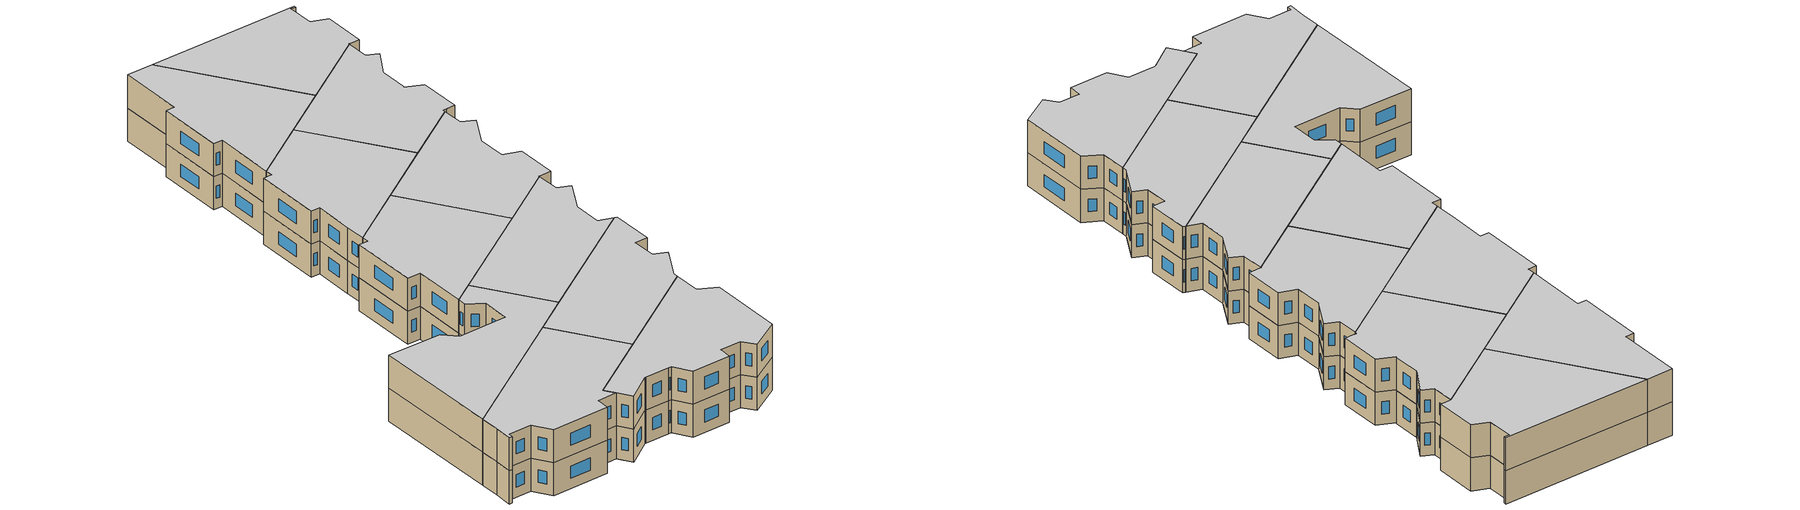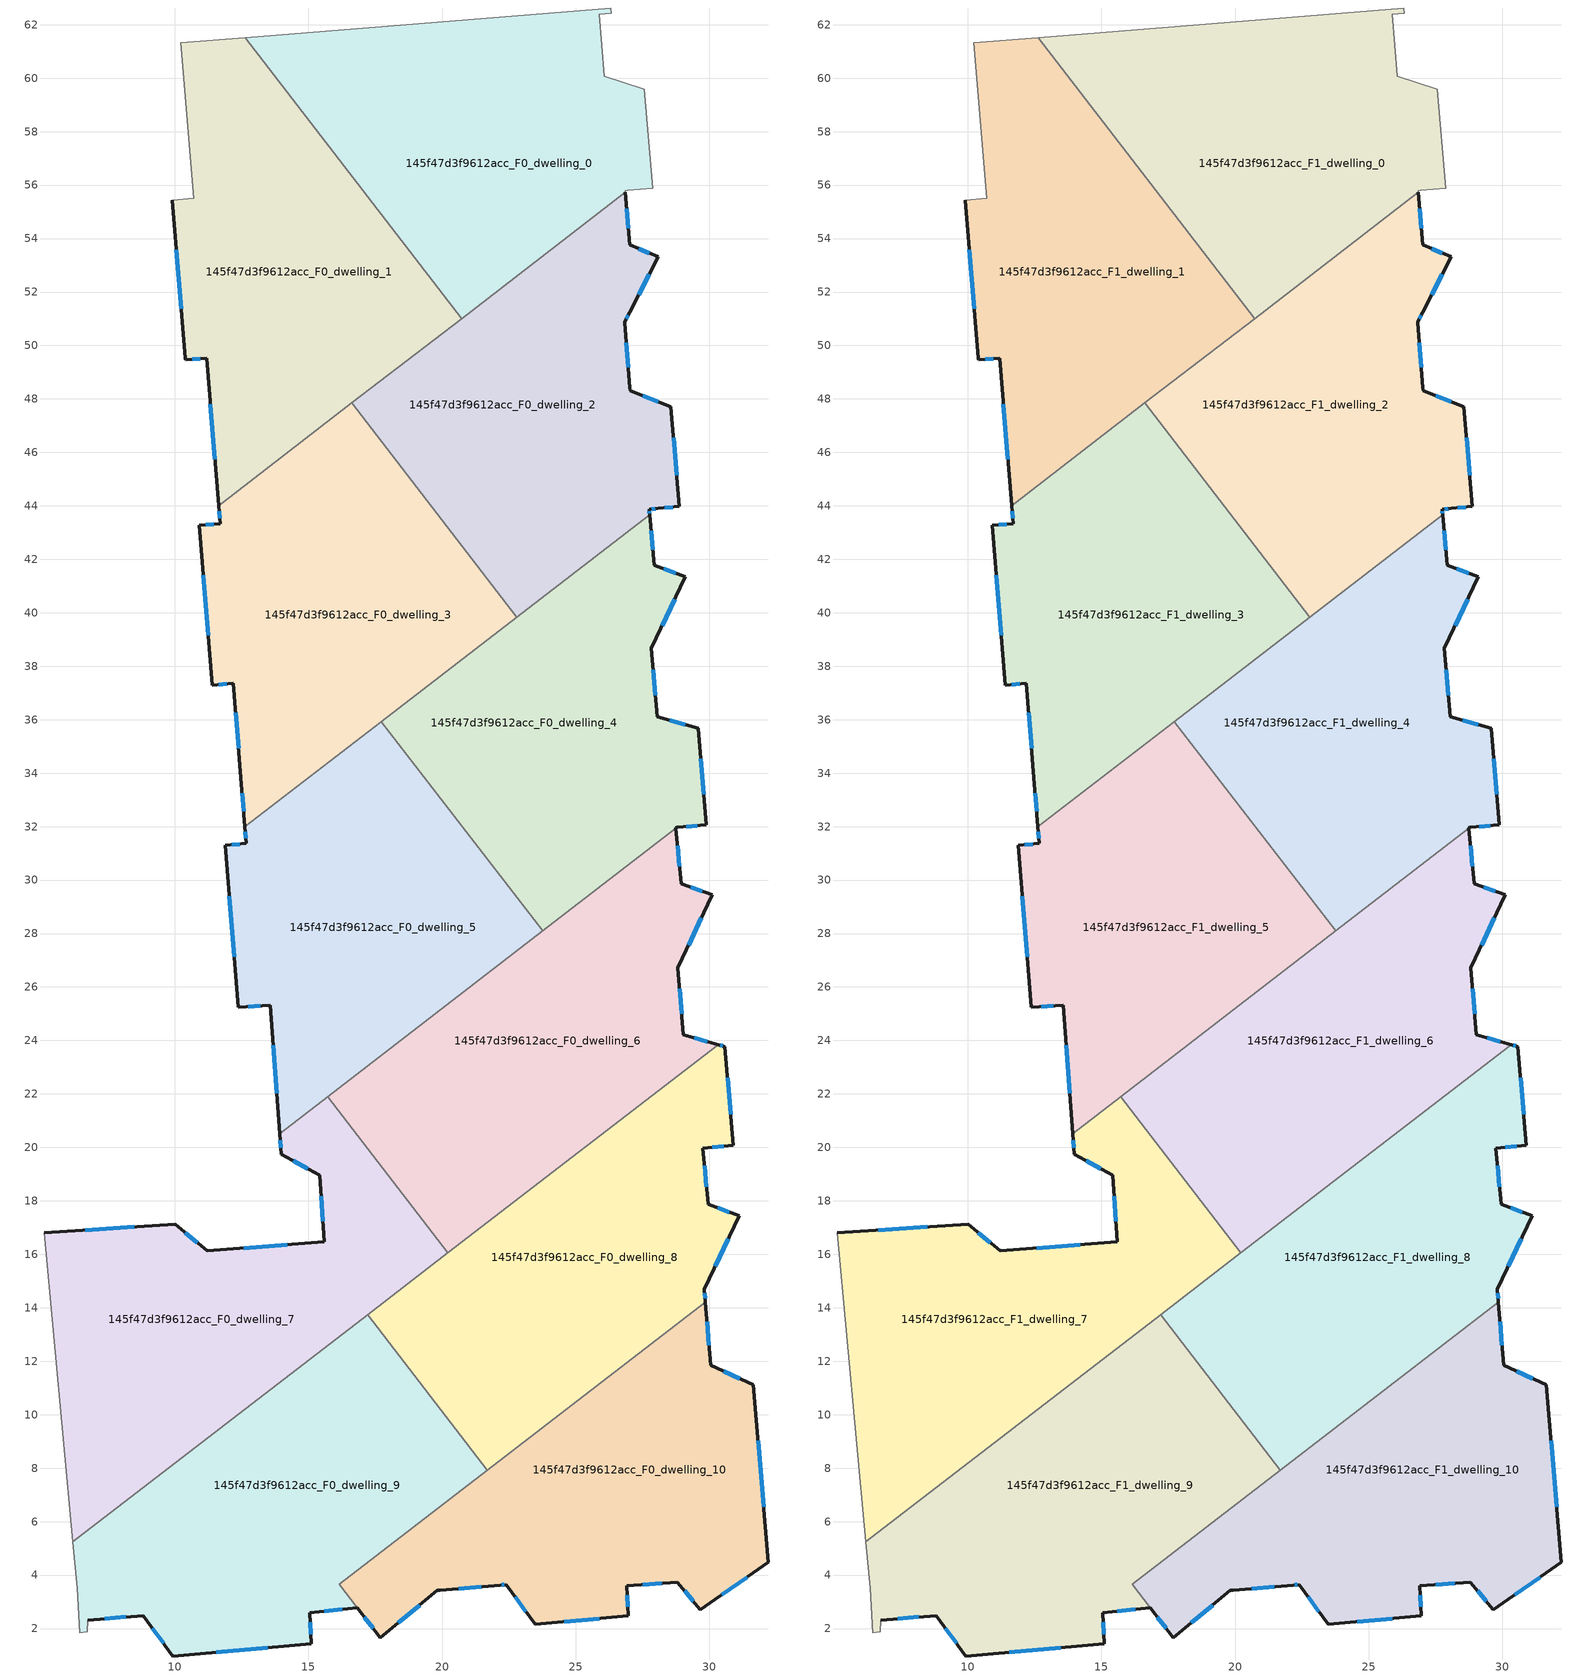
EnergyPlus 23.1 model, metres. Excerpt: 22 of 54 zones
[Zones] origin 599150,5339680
145f47d3f9612acc_F0_dwelling_0
 floor ground (EU_floor_Construction): 26.32,62.43 25.88,62.4 26.07,60.07 27.56,59.59 27.87,55.88 26.94,55.8 26.85,55.79 26.86,55.73 20.73,51.01 12.63,61.52 26.3,62.62 z0
 wall adiabatic (EU_wall_Construction): 26.86,55.73 26.85,55.79 26.94,55.8 27.87,55.88 27.56,59.59 26.07,60.07 25.88,62.4 26.32,62.43 26.3,62.62 12.63,61.52 z0:3
 wall to 145f47d3f9612acc_F0_dwelling_1 (EU_wall_Construction): 12.63,61.52 20.73,51.01 z0:3
 wall to 145f47d3f9612acc_F0_dwelling_2 (EU_wall_Construction): 20.73,51.01 26.86,55.73 z0:3
145f47d3f9612acc_F0_dwelling_1
 floor ground (EU_floor_Construction): 12.63,61.52 20.73,51.01 11.64,44.01 11.19,49.53 10.4,49.47 10.4,49.51 9.91,55.44 10.71,55.5 10.23,61.32 z0
 wall outside (EU_wall_Construction): 9.91,55.44 10.4,49.51 10.4,49.47 11.19,49.53 11.64,44.01 z0:3
 wall adiabatic (EU_wall_Construction): 12.63,61.52 10.23,61.32 10.71,55.5 9.91,55.44 z0:3
 wall to 145f47d3f9612acc_F0_dwelling_3 (EU_wall_Construction): 11.64,44.01 16.63,47.85 z0:3
 wall to 145f47d3f9612acc_F0_dwelling_2 (EU_wall_Construction): 16.63,47.85 20.73,51.01 z0:3
 window (EU_Window_Construction): 11.33,47.8 11.5,45.74 / 10.65,49.49 10.94,49.51 / 10.06,53.58 10.25,51.37 z0.94:2.06
145f47d3f9612acc_F0_dwelling_10
 floor ground (EU_floor_Construction): 29.85,14.21 30.04,11.85 31.65,11.11 32.2,4.48 29.66,2.71 28.8,3.74 26.91,3.6 26.96,2.47 23.48,2.16 22.39,3.64 22.17,3.62 19.92,3.43 19.82,3.42 17.69,1.65 16.15,3.65 z0
 wall outside (EU_wall_Construction): 16.82,2.77 17.69,1.65 19.82,3.42 19.92,3.43 22.17,3.62 22.39,3.64 23.48,2.16 26.96,2.47 26.91,3.6 28.8,3.74 29.66,2.71 32.2,4.48 31.65,11.11 30.04,11.85 29.85,14.21 z0:3
 wall to 145f47d3f9612acc_F0_dwelling_8 (EU_wall_Construction): 29.85,14.21 21.69,7.93 z0:3
 wall to 145f47d3f9612acc_F0_dwelling_9 (EU_wall_Construction): 16.15,3.65 16.82,2.77 / 21.69,7.93 16.15,3.66 z0:3
 window (EU_Window_Construction): 29.98,12.59 29.91,13.47 / 31.14,11.34 30.55,11.62 / 32.03,6.56 31.82,9.03 / 30.46,3.26 31.41,3.93 / 29.07,3.41 29.39,3.03 / 27.5,3.64 28.21,3.69 / 26.95,2.82 26.93,3.24 / 24.57,2.26 25.87,2.37 / 22.73,3.18 23.14,2.63 / 22.24,3.63 22.32,3.64 / 20.63,3.49 21.46,3.56 / 18.36,2.21 19.16,2.87 / 17.1,2.42 17.42,2 z0.94:2.06
145f47d3f9612acc_F0_dwelling_2
 floor ground (EU_floor_Construction): 26.86,55.73 27.03,53.76 28.09,53.32 27.02,51.24 26.84,50.89 26.83,50.86 27.03,48.43 27.04,48.31 28.56,47.71 28.88,43.98 28.08,43.9 27.74,43.87 27.76,43.66 22.8,39.84 16.63,47.85 z0
 wall outside (EU_wall_Construction): 27.76,43.66 27.74,43.87 28.08,43.9 28.88,43.98 28.56,47.71 27.04,48.31 27.03,48.43 26.83,50.86 26.84,50.89 27.02,51.24 28.09,53.32 27.03,53.76 26.86,55.73 z0:3
 wall to 145f47d3f9612acc_F0_dwelling_3 (EU_wall_Construction): 16.63,47.85 22.8,39.84 z0:3
 wall to 145f47d3f9612acc_F0_dwelling_4 (EU_wall_Construction): 22.8,39.84 27.76,43.66 z0:3
 window (EU_Window_Construction): 27.76,53.46 27.36,53.62 / 27.36,51.89 27.76,52.67 / 26.9,51 26.97,51.13 / 26.96,49.19 26.89,50.09 / 28.08,47.9 27.52,48.12 / 28.78,45.15 28.66,46.54 / 28.33,43.93 28.63,43.95 / 27.85,43.88 27.97,43.89 / 27.76,43.73 27.75,43.81 / 26.97,54.38 26.91,55.11 z0.94:2.06
145f47d3f9612acc_F0_dwelling_3
 floor ground (EU_floor_Construction): 16.63,47.85 22.8,39.84 12.63,32 12.47,33.83 12.19,37.36 11.4,37.3 10.91,43.27 11.7,43.33 11.64,44.01 z0
 wall outside (EU_wall_Construction): 11.64,44.01 11.7,43.33 10.91,43.27 11.4,37.3 12.19,37.36 12.47,33.83 12.63,32 z0:3
 wall to 145f47d3f9612acc_F0_dwelling_5 (EU_wall_Construction): 12.63,32 17.73,35.93 z0:3
 wall to 145f47d3f9612acc_F0_dwelling_4 (EU_wall_Construction): 17.73,35.93 22.8,39.84 z0:3
 window (EU_Window_Construction): 11.45,43.31 11.16,43.29 / 11.66,43.8 11.68,43.54 / 12.52,33.25 12.58,32.57 / 12.28,36.25 12.39,34.93 / 11.65,37.32 11.94,37.34 / 11.06,41.4 11.24,39.17 z0.94:2.06
145f47d3f9612acc_F0_dwelling_4
 floor ground (EU_floor_Construction): 27.76,43.66 27.94,41.77 29.1,41.35 27.83,38.67 28.04,36.11 29.58,35.68 29.88,32.07 28.8,31.97 28.75,31.96 28.75,31.93 23.77,28.1 17.73,35.93 z0
 wall outside (EU_wall_Construction): 28.75,31.93 28.75,31.96 28.8,31.97 29.88,32.07 29.58,35.68 28.04,36.11 27.83,38.67 29.1,41.35 27.94,41.77 27.76,43.66 z0:3
 wall to 145f47d3f9612acc_F0_dwelling_5 (EU_wall_Construction): 17.73,35.93 23.77,28.1 z0:3
 wall to 145f47d3f9612acc_F0_dwelling_6 (EU_wall_Construction): 23.77,28.1 28.75,31.93 z0:3
 window (EU_Window_Construction): 28.73,41.48 28.3,41.64 / 28.23,39.51 28.7,40.51 / 27.98,36.91 27.9,37.87 / 29.1,35.81 28.52,35.97 / 29.78,33.2 29.67,34.55 / 29.14,32 29.54,32.04 / 27.88,42.36 27.82,43.07 z0.94:2.06
145f47d3f9612acc_F0_dwelling_5
 floor ground (EU_floor_Construction): 17.73,35.93 23.77,28.1 13.93,20.51 13.56,25.33 12.38,25.24 11.88,31.3 12.68,31.37 12.63,32 z0
 wall outside (EU_wall_Construction): 12.63,32 12.68,31.37 11.88,31.3 12.38,25.24 13.56,25.33 13.93,20.51 z0:3
 wall to 145f47d3f9612acc_F0_dwelling_7 (EU_wall_Construction): 13.93,20.51 15.71,21.89 z0:3
 wall to 145f47d3f9612acc_F0_dwelling_6 (EU_wall_Construction): 15.71,21.89 23.77,28.1 z0:3
 window (EU_Window_Construction): 12.64,31.8 12.66,31.57 / 13.68,23.82 13.82,22.02 / 12.75,25.26 13.19,25.3 / 12.03,29.4 12.22,27.14 / 12.43,31.35 12.13,31.33 z0.94:2.06
145f47d3f9612acc_F0_dwelling_6
 floor ground (EU_floor_Construction): 28.75,31.93 28.94,29.87 30.1,29.44 28.82,26.71 29.02,24.21 30.33,23.84 20.21,16.05 15.71,21.89 z0
 wall outside (EU_wall_Construction): 30.33,23.84 29.02,24.21 28.82,26.71 30.1,29.44 28.94,29.87 28.75,31.93 z0:3
 wall to 145f47d3f9612acc_F0_dwelling_7 (EU_wall_Construction): 15.71,21.89 20.21,16.05 z0:3
 wall to 145f47d3f9612acc_F0_dwelling_8 (EU_wall_Construction): 20.21,16.05 30.33,23.84 z0:3
 window (EU_Window_Construction): 29.74,29.57 29.3,29.73 / 29.22,27.57 29.7,28.59 / 28.96,24.99 28.88,25.93 / 29.92,23.96 29.43,24.09 / 28.88,30.51 28.81,31.28 z0.94:2.06
145f47d3f9612acc_F0_dwelling_7
 floor ground (EU_floor_Construction): 15.71,21.89 20.21,16.05 6.18,5.24 5.11,16.81 10.02,17.12 11.21,16.13 15.59,16.46 15.42,18.95 13.99,19.74 13.93,20.51 z0
 wall outside (EU_wall_Construction): 13.93,20.51 13.99,19.74 15.42,18.95 15.59,16.46 11.21,16.13 10.02,17.12 5.11,16.81 z0:3
 wall adiabatic (EU_wall_Construction): 5.11,16.81 6.18,5.24 z0:3
 wall to 145f47d3f9612acc_F0_dwelling_9 (EU_wall_Construction): 6.18,5.24 17.21,13.74 z0:3
 wall to 145f47d3f9612acc_F0_dwelling_8 (EU_wall_Construction): 17.21,13.74 20.21,16.05 z0:3
 window (EU_Window_Construction): 15.48,18.17 15.54,17.24 / 14.44,19.49 14.97,19.2 / 13.95,20.27 13.97,19.98 / 8.48,17.03 6.65,16.91 / 10.84,16.44 10.39,16.81 / 14.22,16.36 12.58,16.23 z0.94:2.06
145f47d3f9612acc_F0_dwelling_8
 floor ground (EU_floor_Construction): 30.58,23.77 30.89,20.08 29.76,19.97 29.95,17.87 31.11,17.45 29.81,14.69 29.85,14.21 21.69,7.93 17.21,13.74 30.33,23.84 z0
 wall outside (EU_wall_Construction): 29.85,14.21 29.81,14.69 31.11,17.45 29.95,17.87 29.76,19.97 30.89,20.08 30.58,23.77 30.33,23.84 z0:3
 wall to 145f47d3f9612acc_F0_dwelling_9 (EU_wall_Construction): 17.21,13.74 21.69,7.93 z0:3
 window (EU_Window_Construction): 30.5,23.8 30.41,23.82 / 30.79,21.23 30.68,22.61 / 30.11,20 30.54,20.04 / 29.89,18.53 29.82,19.31 / 30.75,17.58 30.31,17.74 / 30.22,15.56 30.7,16.58 / 29.84,14.36 29.82,14.54 z0.94:2.06
145f47d3f9612acc_F0_dwelling_9
 floor ground (EU_floor_Construction): 17.21,13.74 21.69,7.93 16.15,3.65 16.82,2.77 15.04,2.59 15.1,1.43 9.93,0.97 8.81,2.49 6.73,2.31 6.73,1.88 6.44,1.85 6.34,3.5 6.18,5.24 z0
 wall outside (EU_wall_Construction): 6.73,2.31 8.81,2.49 9.93,0.97 15.1,1.43 15.04,2.59 16.82,2.77 z0:3
 wall adiabatic (EU_wall_Construction): 6.18,5.24 6.34,3.5 6.44,1.85 6.73,1.88 6.73,2.31 z0:3
 window (EU_Window_Construction): 9.16,2.01 9.58,1.45 / 7.39,2.37 8.16,2.43 / 15.6,2.65 16.26,2.72 / 15.08,1.79 15.06,2.23 / 11.55,1.11 13.48,1.28 z0.94:2.06
145f47d3f9612acc_F1_dwelling_0
 floor to 145f47d3f9612acc_F0_dwelling_0 (EU_floor_Construction): 26.32,62.43 25.88,62.4 26.07,60.07 27.56,59.59 27.87,55.88 26.94,55.8 26.85,55.79 26.86,55.73 20.73,51.01 12.63,61.52 26.3,62.62 z3
 wall adiabatic (EU_wall_Construction): 26.86,55.73 26.85,55.79 26.94,55.8 27.87,55.88 27.56,59.59 26.07,60.07 25.88,62.4 26.32,62.43 26.3,62.62 12.63,61.52 z3:6
 wall to 145f47d3f9612acc_F1_dwelling_1 (EU_wall_Construction): 12.63,61.52 20.73,51.01 z3:6
 wall to 145f47d3f9612acc_F1_dwelling_2 (EU_wall_Construction): 20.73,51.01 26.86,55.73 z3:6
 ceiling to 145f47d3f9612acc_F2_dwelling_0 (EU_floor_Construction): 26.86,55.73 26.85,55.79 26.94,55.8 27.87,55.88 27.56,59.59 26.07,60.07 25.88,62.4 26.32,62.43 26.3,62.62 12.63,61.52 20.73,51.01 z6
145f47d3f9612acc_F1_dwelling_1
 floor to 145f47d3f9612acc_F0_dwelling_1 (EU_floor_Construction): 12.63,61.52 20.73,51.01 11.64,44.01 11.19,49.53 10.4,49.47 10.4,49.51 9.91,55.44 10.71,55.5 10.23,61.32 z3
 wall outside (EU_wall_Construction): 9.91,55.44 10.4,49.51 10.4,49.47 11.19,49.53 11.64,44.01 z3:6
 wall adiabatic (EU_wall_Construction): 12.63,61.52 10.23,61.32 10.71,55.5 9.91,55.44 z3:6
 wall to 145f47d3f9612acc_F1_dwelling_3 (EU_wall_Construction): 11.64,44.01 16.63,47.85 z3:6
 wall to 145f47d3f9612acc_F1_dwelling_2 (EU_wall_Construction): 16.63,47.85 20.73,51.01 z3:6
 window (EU_Window_Construction): 11.33,47.8 11.5,45.74 / 10.65,49.49 10.94,49.51 / 10.06,53.58 10.25,51.37 z3.94:5.06
 ceiling to 145f47d3f9612acc_F2_dwelling_1 (EU_floor_Construction): 20.73,51.01 12.63,61.52 10.23,61.32 10.71,55.5 9.91,55.44 10.4,49.51 10.4,49.47 11.19,49.53 11.64,44.01 z6
145f47d3f9612acc_F1_dwelling_10
 floor to 145f47d3f9612acc_F0_dwelling_10 (EU_floor_Construction): 29.85,14.21 30.04,11.85 31.65,11.11 32.2,4.48 29.66,2.71 28.8,3.74 26.91,3.6 26.96,2.47 23.48,2.16 22.39,3.64 22.17,3.62 19.92,3.43 19.82,3.42 17.69,1.65 16.15,3.65 z3
 wall outside (EU_wall_Construction): 16.82,2.77 17.69,1.65 19.82,3.42 19.92,3.43 22.17,3.62 22.39,3.64 23.48,2.16 26.96,2.47 26.91,3.6 28.8,3.74 29.66,2.71 32.2,4.48 31.65,11.11 30.04,11.85 29.85,14.21 z3:6
 wall to 145f47d3f9612acc_F1_dwelling_8 (EU_wall_Construction): 29.85,14.21 21.69,7.93 z3:6
 wall to 145f47d3f9612acc_F1_dwelling_9 (EU_wall_Construction): 16.15,3.65 16.82,2.77 / 21.69,7.93 16.15,3.66 z3:6
 window (EU_Window_Construction): 29.98,12.59 29.91,13.47 / 31.14,11.34 30.55,11.62 / 32.03,6.56 31.82,9.03 / 30.46,3.26 31.41,3.93 / 29.07,3.41 29.39,3.03 / 27.5,3.64 28.21,3.69 / 26.95,2.82 26.93,3.24 / 24.57,2.26 25.87,2.37 / 22.73,3.18 23.14,2.63 / 22.24,3.63 22.32,3.64 / 20.63,3.49 21.46,3.56 / 18.36,2.21 19.16,2.87 / 17.1,2.42 17.42,2 z3.94:5.06
 ceiling to 145f47d3f9612acc_F2_dwelling_10 (EU_floor_Construction): 29.66,2.71 32.2,4.48 31.65,11.11 30.04,11.85 29.85,14.21 16.15,3.65 17.69,1.65 19.82,3.42 19.92,3.43 22.17,3.62 22.39,3.64 23.48,2.16 26.96,2.47 26.91,3.6 28.8,3.74 z6
145f47d3f9612acc_F1_dwelling_2
 floor to 145f47d3f9612acc_F0_dwelling_2 (EU_floor_Construction): 26.86,55.73 27.03,53.76 28.09,53.32 27.02,51.24 26.84,50.89 26.83,50.86 27.03,48.43 27.04,48.31 28.56,47.71 28.88,43.98 28.08,43.9 27.74,43.87 27.76,43.66 22.8,39.84 16.63,47.85 z3
 wall outside (EU_wall_Construction): 27.76,43.66 27.74,43.87 28.08,43.9 28.88,43.98 28.56,47.71 27.04,48.31 27.03,48.43 26.83,50.86 26.84,50.89 27.02,51.24 28.09,53.32 27.03,53.76 26.86,55.73 z3:6
 wall to 145f47d3f9612acc_F1_dwelling_3 (EU_wall_Construction): 16.63,47.85 22.8,39.84 z3:6
 wall to 145f47d3f9612acc_F1_dwelling_4 (EU_wall_Construction): 22.8,39.84 27.76,43.66 z3:6
 window (EU_Window_Construction): 27.76,53.46 27.36,53.62 / 27.36,51.89 27.76,52.67 / 26.9,51 26.97,51.13 / 26.96,49.19 26.89,50.09 / 28.08,47.9 27.52,48.12 / 28.78,45.15 28.66,46.54 / 28.33,43.93 28.63,43.95 / 27.85,43.88 27.97,43.89 / 27.76,43.73 27.75,43.81 / 26.97,54.38 26.91,55.11 z3.94:5.06
 ceiling to 145f47d3f9612acc_F2_dwelling_2 (EU_floor_Construction): 27.76,43.66 27.74,43.87 28.08,43.9 28.88,43.98 28.56,47.71 27.04,48.31 27.03,48.43 26.83,50.86 26.84,50.89 27.02,51.24 28.09,53.32 27.03,53.76 26.86,55.73 16.63,47.85 22.8,39.84 z6
145f47d3f9612acc_F1_dwelling_3
 floor to 145f47d3f9612acc_F0_dwelling_3 (EU_floor_Construction): 16.63,47.85 22.8,39.84 12.63,32 12.47,33.83 12.19,37.36 11.4,37.3 10.91,43.27 11.7,43.33 11.64,44.01 z3
 wall outside (EU_wall_Construction): 11.64,44.01 11.7,43.33 10.91,43.27 11.4,37.3 12.19,37.36 12.47,33.83 12.63,32 z3:6
 wall to 145f47d3f9612acc_F1_dwelling_5 (EU_wall_Construction): 12.63,32 17.73,35.93 z3:6
 wall to 145f47d3f9612acc_F1_dwelling_4 (EU_wall_Construction): 17.73,35.93 22.8,39.84 z3:6
 window (EU_Window_Construction): 11.45,43.31 11.16,43.29 / 11.66,43.8 11.68,43.54 / 12.52,33.25 12.58,32.57 / 12.28,36.25 12.39,34.93 / 11.65,37.32 11.94,37.34 / 11.06,41.4 11.24,39.17 z3.94:5.06
 ceiling to 145f47d3f9612acc_F2_dwelling_3 (EU_floor_Construction): 22.8,39.84 16.63,47.85 11.64,44.01 11.7,43.33 10.91,43.27 11.4,37.3 12.19,37.36 12.47,33.83 12.63,32 z6
145f47d3f9612acc_F1_dwelling_4
 floor to 145f47d3f9612acc_F0_dwelling_4 (EU_floor_Construction): 27.76,43.66 27.94,41.77 29.1,41.35 27.83,38.67 28.04,36.11 29.58,35.68 29.88,32.07 28.8,31.97 28.75,31.96 28.75,31.93 23.77,28.1 17.73,35.93 z3
 wall outside (EU_wall_Construction): 28.75,31.93 28.75,31.96 28.8,31.97 29.88,32.07 29.58,35.68 28.04,36.11 27.83,38.67 29.1,41.35 27.94,41.77 27.76,43.66 z3:6
 wall to 145f47d3f9612acc_F1_dwelling_5 (EU_wall_Construction): 17.73,35.93 23.77,28.1 z3:6
 wall to 145f47d3f9612acc_F1_dwelling_6 (EU_wall_Construction): 23.77,28.1 28.75,31.93 z3:6
 window (EU_Window_Construction): 28.73,41.48 28.3,41.64 / 28.23,39.51 28.7,40.51 / 27.98,36.91 27.9,37.87 / 29.1,35.81 28.52,35.97 / 29.78,33.2 29.67,34.55 / 29.14,32 29.54,32.04 / 27.88,42.36 27.82,43.07 z3.94:5.06
 ceiling to 145f47d3f9612acc_F2_dwelling_4 (EU_floor_Construction): 29.88,32.07 29.58,35.68 28.04,36.11 27.83,38.67 29.1,41.35 27.94,41.77 27.76,43.66 17.73,35.93 23.77,28.1 28.75,31.93 28.75,31.96 28.8,31.97 z6
145f47d3f9612acc_F1_dwelling_5
 floor to 145f47d3f9612acc_F0_dwelling_5 (EU_floor_Construction): 17.73,35.93 23.77,28.1 13.93,20.51 13.56,25.33 12.38,25.24 11.88,31.3 12.68,31.37 12.63,32 z3
 wall outside (EU_wall_Construction): 12.63,32 12.68,31.37 11.88,31.3 12.38,25.24 13.56,25.33 13.93,20.51 z3:6
 wall to 145f47d3f9612acc_F1_dwelling_7 (EU_wall_Construction): 13.93,20.51 15.71,21.89 z3:6
 wall to 145f47d3f9612acc_F1_dwelling_6 (EU_wall_Construction): 15.71,21.89 23.77,28.1 z3:6
 window (EU_Window_Construction): 12.64,31.8 12.66,31.57 / 13.68,23.82 13.82,22.02 / 12.75,25.26 13.19,25.3 / 12.03,29.4 12.22,27.14 / 12.43,31.35 12.13,31.33 z3.94:5.06
 ceiling to 145f47d3f9612acc_F2_dwelling_5 (EU_floor_Construction): 23.77,28.1 17.73,35.93 12.63,32 12.68,31.37 11.88,31.3 12.38,25.24 13.56,25.33 13.93,20.51 z6
145f47d3f9612acc_F1_dwelling_6
 floor to 145f47d3f9612acc_F0_dwelling_6 (EU_floor_Construction): 28.75,31.93 28.94,29.87 30.1,29.44 28.82,26.71 29.02,24.21 30.33,23.84 20.21,16.05 15.71,21.89 z3
 wall outside (EU_wall_Construction): 30.33,23.84 29.02,24.21 28.82,26.71 30.1,29.44 28.94,29.87 28.75,31.93 z3:6
 wall to 145f47d3f9612acc_F1_dwelling_7 (EU_wall_Construction): 15.71,21.89 20.21,16.05 z3:6
 wall to 145f47d3f9612acc_F1_dwelling_8 (EU_wall_Construction): 20.21,16.05 30.33,23.84 z3:6
 window (EU_Window_Construction): 29.74,29.57 29.3,29.73 / 29.22,27.57 29.7,28.59 / 28.96,24.99 28.88,25.93 / 29.92,23.96 29.43,24.09 / 28.88,30.51 28.81,31.28 z3.94:5.06
 ceiling to 145f47d3f9612acc_F2_dwelling_6 (EU_floor_Construction): 30.33,23.84 29.02,24.21 28.82,26.71 30.1,29.44 28.94,29.87 28.75,31.93 15.71,21.89 20.21,16.05 z6
145f47d3f9612acc_F1_dwelling_7
 floor to 145f47d3f9612acc_F0_dwelling_7 (EU_floor_Construction): 15.71,21.89 20.21,16.05 6.18,5.24 5.11,16.81 10.02,17.12 11.21,16.13 15.59,16.46 15.42,18.95 13.99,19.74 13.93,20.51 z3
 wall outside (EU_wall_Construction): 13.93,20.51 13.99,19.74 15.42,18.95 15.59,16.46 11.21,16.13 10.02,17.12 5.11,16.81 z3:6
 wall adiabatic (EU_wall_Construction): 5.11,16.81 6.18,5.24 z3:6
 wall to 145f47d3f9612acc_F1_dwelling_9 (EU_wall_Construction): 6.18,5.24 17.21,13.74 z3:6
 wall to 145f47d3f9612acc_F1_dwelling_8 (EU_wall_Construction): 17.21,13.74 20.21,16.05 z3:6
 window (EU_Window_Construction): 15.48,18.17 15.54,17.24 / 14.44,19.49 14.97,19.2 / 13.95,20.27 13.97,19.98 / 8.48,17.03 6.65,16.91 / 10.84,16.44 10.39,16.81 / 14.22,16.36 12.58,16.23 z3.94:5.06
 ceiling to 145f47d3f9612acc_F2_dwelling_7 (EU_floor_Construction): 20.21,16.05 15.71,21.89 13.93,20.51 13.99,19.74 15.42,18.95 15.59,16.46 11.21,16.13 10.02,17.12 5.11,16.81 6.18,5.24 z6
145f47d3f9612acc_F1_dwelling_8
 floor to 145f47d3f9612acc_F0_dwelling_8 (EU_floor_Construction): 30.58,23.77 30.89,20.08 29.76,19.97 29.95,17.87 31.11,17.45 29.81,14.69 29.85,14.21 21.69,7.93 17.21,13.74 30.33,23.84 z3
 wall outside (EU_wall_Construction): 29.85,14.21 29.81,14.69 31.11,17.45 29.95,17.87 29.76,19.97 30.89,20.08 30.58,23.77 30.33,23.84 z3:6
 wall to 145f47d3f9612acc_F1_dwelling_9 (EU_wall_Construction): 17.21,13.74 21.69,7.93 z3:6
 window (EU_Window_Construction): 30.5,23.8 30.41,23.82 / 30.79,21.23 30.68,22.61 / 30.11,20 30.54,20.04 / 29.89,18.53 29.82,19.31 / 30.75,17.58 30.31,17.74 / 30.22,15.56 30.7,16.58 / 29.84,14.36 29.82,14.54 z3.94:5.06
 ceiling to 145f47d3f9612acc_F2_dwelling_8 (EU_floor_Construction): 29.85,14.21 29.81,14.69 31.11,17.45 29.95,17.87 29.76,19.97 30.89,20.08 30.58,23.77 30.33,23.84 17.21,13.74 21.69,7.93 z6
145f47d3f9612acc_F1_dwelling_9
 floor to 145f47d3f9612acc_F0_dwelling_9 (EU_floor_Construction): 17.21,13.74 21.69,7.93 16.15,3.65 16.82,2.77 15.04,2.59 15.1,1.43 9.93,0.97 8.81,2.49 6.73,2.31 6.73,1.88 6.44,1.85 6.34,3.5 6.18,5.24 z3
 wall outside (EU_wall_Construction): 6.73,2.31 8.81,2.49 9.93,0.97 15.1,1.43 15.04,2.59 16.82,2.77 z3:6
 wall adiabatic (EU_wall_Construction): 6.18,5.24 6.34,3.5 6.44,1.85 6.73,1.88 6.73,2.31 z3:6
 window (EU_Window_Construction): 9.16,2.01 9.58,1.45 / 7.39,2.37 8.16,2.43 / 15.6,2.65 16.26,2.72 / 15.08,1.79 15.06,2.23 / 11.55,1.11 13.48,1.28 z3.94:5.06
 ceiling to 145f47d3f9612acc_F2_dwelling_9 (EU_floor_Construction): 16.82,2.77 16.15,3.65 21.69,7.93 17.21,13.74 6.18,5.24 6.34,3.5 6.44,1.85 6.73,1.88 6.73,2.31 8.81,2.49 9.93,0.97 15.1,1.43 15.04,2.59 z6
[Building]
EU S2 Campaign: North Axis=0; Terrain=City; Solar Distribution=FullExterior
[Site:Location]
Vienna: Latitude=48; Longitude=16.5; Time Zone=1; Elevation=183
[SizingPeriod:WeatherFileDays]
AnnualSizingPeriod: Begin Month=1; Begin Day of Month=1; End Month=12; End Day of Month=31; Day of Week for Start Day=Monday; Use Weather File Daylight Saving Period=No; Use Weather File Rain and Snow Indicators=No
[MATERIAL]
EU_InternalMass_Material: Roughness=MediumRough; Thickness=0.1; Conductivity=1; Density=1800; Specific Heat=900; Thermal Absorptance=0.9; Solar Absorptance=0.7; Visible Absorptance=0.7
[MATERIAL:NOMASS] Roughness=MediumRough; Thermal Absorptance=0.9; Solar Absorptance=0.7; Visible Absorptance=0.7
Name | Thermal Resistance
EU_wall_NoMass | 0.914258
EU_floor_NoMass | 1.09711
[WINDOWMATERIAL:SIMPLEGLAZINGSYSTEM]
EU_Window_SimpleGlazing: UFactor=2.09642; Solar Heat Gain Coefficient=0.65; Visible Transmittance=0.65
[CONSTRUCTION]
EU_wall_Construction: EU_wall_NoMass
EU_floor_Construction: EU_floor_NoMass
EU_Window_Construction: EU_Window_SimpleGlazing
EU_InternalMass_Construction: EU_InternalMass_Material
[ZONE] Type=1; Multiplier=1; Ceiling Height=autocalculate; Floor Area=autocalculate; Part of Total Floor Area=Yes
Name | Volume
145f47d3f9612acc_F0_dwelling_0; 145f47d3f9612acc_F1_dwelling_0 | 305.136
145f47d3f9612acc_F0_dwelling_1; 145f47d3f9612acc_F1_dwelling_1 | 305.161
145f47d3f9612acc_F0_dwelling_10; 145f47d3f9612acc_F1_dwelling_10 | 297.552
145f47d3f9612acc_F0_dwelling_2; 145f47d3f9612acc_F1_dwelling_2 | 304.622
145f47d3f9612acc_F0_dwelling_3; 145f47d3f9612acc_F1_dwelling_3 | 304.585
145f47d3f9612acc_F0_dwelling_4; 145f47d3f9612acc_F1_dwelling_4 | 295.463
145f47d3f9612acc_F0_dwelling_5; 145f47d3f9612acc_F1_dwelling_5 | 295.446
145f47d3f9612acc_F0_dwelling_6; 145f47d3f9612acc_F1_dwelling_6 | 313.637
145f47d3f9612acc_F0_dwelling_7; 145f47d3f9612acc_F1_dwelling_7 | 313.692
145f47d3f9612acc_F0_dwelling_8; 145f47d3f9612acc_F1_dwelling_8 | 304.717
145f47d3f9612acc_F0_dwelling_9; 145f47d3f9612acc_F1_dwelling_9 | 311.864
[INTERNALMASS] Construction=EU_InternalMass_Construction
Name | Zone or ZoneList | Surface Area
145f47d3f9612acc_F0_dwelling_0_EU_InternalMass | 145f47d3f9612acc_F0_dwelling_0 | 101.713
145f47d3f9612acc_F0_dwelling_1_EU_InternalMass | 145f47d3f9612acc_F0_dwelling_1 | 101.72
145f47d3f9612acc_F0_dwelling_2_EU_InternalMass | 145f47d3f9612acc_F0_dwelling_2 | 101.541
145f47d3f9612acc_F0_dwelling_3_EU_InternalMass | 145f47d3f9612acc_F0_dwelling_3 | 101.528
145f47d3f9612acc_F0_dwelling_4_EU_InternalMass | 145f47d3f9612acc_F0_dwelling_4 | 98.4874
145f47d3f9612acc_F0_dwelling_5_EU_InternalMass | 145f47d3f9612acc_F0_dwelling_5 | 98.4827
145f47d3f9612acc_F0_dwelling_6_EU_InternalMass | 145f47d3f9612acc_F0_dwelling_6 | 104.545
145f47d3f9612acc_F0_dwelling_7_EU_InternalMass | 145f47d3f9612acc_F0_dwelling_7 | 104.563
145f47d3f9612acc_F0_dwelling_8_EU_InternalMass | 145f47d3f9612acc_F0_dwelling_8 | 101.573
145f47d3f9612acc_F0_dwelling_9_EU_InternalMass | 145f47d3f9612acc_F0_dwelling_9 | 103.953
145f47d3f9612acc_F0_dwelling_10_EU_InternalMass | 145f47d3f9612acc_F0_dwelling_10 | 99.1838
145f47d3f9612acc_F1_dwelling_0_EU_InternalMass | 145f47d3f9612acc_F1_dwelling_0 | 101.713
145f47d3f9612acc_F1_dwelling_1_EU_InternalMass | 145f47d3f9612acc_F1_dwelling_1 | 101.72
145f47d3f9612acc_F1_dwelling_2_EU_InternalMass | 145f47d3f9612acc_F1_dwelling_2 | 101.541
145f47d3f9612acc_F1_dwelling_3_EU_InternalMass | 145f47d3f9612acc_F1_dwelling_3 | 101.528
145f47d3f9612acc_F1_dwelling_4_EU_InternalMass | 145f47d3f9612acc_F1_dwelling_4 | 98.4874
145f47d3f9612acc_F1_dwelling_5_EU_InternalMass | 145f47d3f9612acc_F1_dwelling_5 | 98.4827
145f47d3f9612acc_F1_dwelling_6_EU_InternalMass | 145f47d3f9612acc_F1_dwelling_6 | 104.545
145f47d3f9612acc_F1_dwelling_7_EU_InternalMass | 145f47d3f9612acc_F1_dwelling_7 | 104.563
145f47d3f9612acc_F1_dwelling_8_EU_InternalMass | 145f47d3f9612acc_F1_dwelling_8 | 101.573
145f47d3f9612acc_F1_dwelling_9_EU_InternalMass | 145f47d3f9612acc_F1_dwelling_9 | 103.953
145f47d3f9612acc_F1_dwelling_10_EU_InternalMass | 145f47d3f9612acc_F1_dwelling_10 | 99.1838
[OTHEREQUIPMENT] Fuel Type=Electricity; Design Level Calculation Method=Watts/Area; Power per Zone Floor Area=1; Fraction Latent=0; Fraction Radiant=0; Fraction Lost=0; Carbon Dioxide Generation Rate=0; EndUse Subcategory=EU_Step8_InternalGains
Name | Zone or ZoneList or Space or SpaceList | Schedule
EU_Step8_InternalGain_145f47d3f9612acc_F0_dwelling_0_f000 | 145f47d3f9612acc_F0_dwelling_0 | EU_Step8_GainSchedule_145f47d3f9612acc_F0_dwelling_0_f000
EU_Step8_InternalGain_145f47d3f9612acc_F0_dwelling_1_f000 | 145f47d3f9612acc_F0_dwelling_1 | EU_Step8_GainSchedule_145f47d3f9612acc_F0_dwelling_1_f000
EU_Step8_InternalGain_145f47d3f9612acc_F0_dwelling_2_f000 | 145f47d3f9612acc_F0_dwelling_2 | EU_Step8_GainSchedule_145f47d3f9612acc_F0_dwelling_2_f000
EU_Step8_InternalGain_145f47d3f9612acc_F0_dwelling_3_f000 | 145f47d3f9612acc_F0_dwelling_3 | EU_Step8_GainSchedule_145f47d3f9612acc_F0_dwelling_3_f000
EU_Step8_InternalGain_145f47d3f9612acc_F0_dwelling_4_f000 | 145f47d3f9612acc_F0_dwelling_4 | EU_Step8_GainSchedule_145f47d3f9612acc_F0_dwelling_4_f000
EU_Step8_InternalGain_145f47d3f9612acc_F0_dwelling_5_f000 | 145f47d3f9612acc_F0_dwelling_5 | EU_Step8_GainSchedule_145f47d3f9612acc_F0_dwelling_5_f000
EU_Step8_InternalGain_145f47d3f9612acc_F0_dwelling_6_f000 | 145f47d3f9612acc_F0_dwelling_6 | EU_Step8_GainSchedule_145f47d3f9612acc_F0_dwelling_6_f000
EU_Step8_InternalGain_145f47d3f9612acc_F0_dwelling_7_f000 | 145f47d3f9612acc_F0_dwelling_7 | EU_Step8_GainSchedule_145f47d3f9612acc_F0_dwelling_7_f000
EU_Step8_InternalGain_145f47d3f9612acc_F0_dwelling_8_f000 | 145f47d3f9612acc_F0_dwelling_8 | EU_Step8_GainSchedule_145f47d3f9612acc_F0_dwelling_8_f000
EU_Step8_InternalGain_145f47d3f9612acc_F0_dwelling_9_f000 | 145f47d3f9612acc_F0_dwelling_9 | EU_Step8_GainSchedule_145f47d3f9612acc_F0_dwelling_9_f000
EU_Step8_InternalGain_145f47d3f9612acc_F0_dwelling_10_f000 | 145f47d3f9612acc_F0_dwelling_10 | EU_Step8_GainSchedule_145f47d3f9612acc_F0_dwelling_10_f000
EU_Step8_InternalGain_145f47d3f9612acc_F1_dwelling_0_f000 | 145f47d3f9612acc_F1_dwelling_0 | EU_Step8_GainSchedule_145f47d3f9612acc_F1_dwelling_0_f000
EU_Step8_InternalGain_145f47d3f9612acc_F1_dwelling_1_f000 | 145f47d3f9612acc_F1_dwelling_1 | EU_Step8_GainSchedule_145f47d3f9612acc_F1_dwelling_1_f000
EU_Step8_InternalGain_145f47d3f9612acc_F1_dwelling_2_f000 | 145f47d3f9612acc_F1_dwelling_2 | EU_Step8_GainSchedule_145f47d3f9612acc_F1_dwelling_2_f000
EU_Step8_InternalGain_145f47d3f9612acc_F1_dwelling_3_f000 | 145f47d3f9612acc_F1_dwelling_3 | EU_Step8_GainSchedule_145f47d3f9612acc_F1_dwelling_3_f000
EU_Step8_InternalGain_145f47d3f9612acc_F1_dwelling_4_f000 | 145f47d3f9612acc_F1_dwelling_4 | EU_Step8_GainSchedule_145f47d3f9612acc_F1_dwelling_4_f000
EU_Step8_InternalGain_145f47d3f9612acc_F1_dwelling_5_f000 | 145f47d3f9612acc_F1_dwelling_5 | EU_Step8_GainSchedule_145f47d3f9612acc_F1_dwelling_5_f000
EU_Step8_InternalGain_145f47d3f9612acc_F1_dwelling_6_f000 | 145f47d3f9612acc_F1_dwelling_6 | EU_Step8_GainSchedule_145f47d3f9612acc_F1_dwelling_6_f000
EU_Step8_InternalGain_145f47d3f9612acc_F1_dwelling_7_f000 | 145f47d3f9612acc_F1_dwelling_7 | EU_Step8_GainSchedule_145f47d3f9612acc_F1_dwelling_7_f000
EU_Step8_InternalGain_145f47d3f9612acc_F1_dwelling_8_f000 | 145f47d3f9612acc_F1_dwelling_8 | EU_Step8_GainSchedule_145f47d3f9612acc_F1_dwelling_8_f000
EU_Step8_InternalGain_145f47d3f9612acc_F1_dwelling_9_f000 | 145f47d3f9612acc_F1_dwelling_9 | EU_Step8_GainSchedule_145f47d3f9612acc_F1_dwelling_9_f000
EU_Step8_InternalGain_145f47d3f9612acc_F1_dwelling_10_f000 | 145f47d3f9612acc_F1_dwelling_10 | EU_Step8_GainSchedule_145f47d3f9612acc_F1_dwelling_10_f000
[ZONEVENTILATION:DESIGNFLOWRATE] Schedule=EU_AlwaysOn; Design Flow Rate Calculation Method=AirChanges/Hour; Air Changes per Hour=0.546891; Ventilation Type=Natural; Fan Pressure Rise=0; Fan Total Efficiency=1; Constant Term Coefficient=1; Temperature Term Coefficient=0; Velocity Term Coefficient=0; Velocity Squared Term Coefficient=0; Minimum Indoor Temperature=-100; Maximum Indoor Temperature=100; Delta Temperature=-100; Minimum Outdoor Temperature=-100; Maximum Outdoor Temperature=100; Maximum Wind Speed=40
Name | Zone or ZoneList or Space or SpaceList
EU_ConstantAir_145f47d3f9612acc_F0_dwelling_0 | 145f47d3f9612acc_F0_dwelling_0
EU_ConstantAir_145f47d3f9612acc_F0_dwelling_1 | 145f47d3f9612acc_F0_dwelling_1
EU_ConstantAir_145f47d3f9612acc_F0_dwelling_2 | 145f47d3f9612acc_F0_dwelling_2
EU_ConstantAir_145f47d3f9612acc_F0_dwelling_3 | 145f47d3f9612acc_F0_dwelling_3
EU_ConstantAir_145f47d3f9612acc_F0_dwelling_4 | 145f47d3f9612acc_F0_dwelling_4
EU_ConstantAir_145f47d3f9612acc_F0_dwelling_5 | 145f47d3f9612acc_F0_dwelling_5
EU_ConstantAir_145f47d3f9612acc_F0_dwelling_6 | 145f47d3f9612acc_F0_dwelling_6
EU_ConstantAir_145f47d3f9612acc_F0_dwelling_7 | 145f47d3f9612acc_F0_dwelling_7
EU_ConstantAir_145f47d3f9612acc_F0_dwelling_8 | 145f47d3f9612acc_F0_dwelling_8
EU_ConstantAir_145f47d3f9612acc_F0_dwelling_9 | 145f47d3f9612acc_F0_dwelling_9
EU_ConstantAir_145f47d3f9612acc_F0_dwelling_10 | 145f47d3f9612acc_F0_dwelling_10
EU_ConstantAir_145f47d3f9612acc_F1_dwelling_0 | 145f47d3f9612acc_F1_dwelling_0
EU_ConstantAir_145f47d3f9612acc_F1_dwelling_1 | 145f47d3f9612acc_F1_dwelling_1
EU_ConstantAir_145f47d3f9612acc_F1_dwelling_2 | 145f47d3f9612acc_F1_dwelling_2
EU_ConstantAir_145f47d3f9612acc_F1_dwelling_3 | 145f47d3f9612acc_F1_dwelling_3
EU_ConstantAir_145f47d3f9612acc_F1_dwelling_4 | 145f47d3f9612acc_F1_dwelling_4
EU_ConstantAir_145f47d3f9612acc_F1_dwelling_5 | 145f47d3f9612acc_F1_dwelling_5
EU_ConstantAir_145f47d3f9612acc_F1_dwelling_6 | 145f47d3f9612acc_F1_dwelling_6
EU_ConstantAir_145f47d3f9612acc_F1_dwelling_7 | 145f47d3f9612acc_F1_dwelling_7
EU_ConstantAir_145f47d3f9612acc_F1_dwelling_8 | 145f47d3f9612acc_F1_dwelling_8
EU_ConstantAir_145f47d3f9612acc_F1_dwelling_9 | 145f47d3f9612acc_F1_dwelling_9
EU_ConstantAir_145f47d3f9612acc_F1_dwelling_10 | 145f47d3f9612acc_F1_dwelling_10
[HVACTEMPLATE:THERMOSTAT] Constant Heating Setpoint=20; Constant Cooling Setpoint=50
EU_HeatOnly_145f47d3f9612acc_F0_dwelling_0; EU_HeatOnly_145f47d3f9612acc_F0_dwelling_1; EU_HeatOnly_145f47d3f9612acc_F0_dwelling_2; EU_HeatOnly_145f47d3f9612acc_F0_dwelling_3; EU_HeatOnly_145f47d3f9612acc_F0_dwelling_4; EU_HeatOnly_145f47d3f9612acc_F0_dwelling_5; EU_HeatOnly_145f47d3f9612acc_F0_dwelling_6; EU_HeatOnly_145f47d3f9612acc_F0_dwelling_7; EU_HeatOnly_145f47d3f9612acc_F0_dwelling_8; EU_HeatOnly_145f47d3f9612acc_F0_dwelling_9; EU_HeatOnly_145f47d3f9612acc_F0_dwelling_10; EU_HeatOnly_145f47d3f9612acc_F1_dwelling_0; EU_HeatOnly_145f47d3f9612acc_F1_dwelling_1; EU_HeatOnly_145f47d3f9612acc_F1_dwelling_2; EU_HeatOnly_145f47d3f9612acc_F1_dwelling_3; EU_HeatOnly_145f47d3f9612acc_F1_dwelling_4; EU_HeatOnly_145f47d3f9612acc_F1_dwelling_5; EU_HeatOnly_145f47d3f9612acc_F1_dwelling_6; EU_HeatOnly_145f47d3f9612acc_F1_dwelling_7; EU_HeatOnly_145f47d3f9612acc_F1_dwelling_8; EU_HeatOnly_145f47d3f9612acc_F1_dwelling_9; EU_HeatOnly_145f47d3f9612acc_F1_dwelling_10; EU_HeatOnly_145f47d3f9612acc_F2_dwelling_0; EU_HeatOnly_145f47d3f9612acc_F2_dwelling_1; EU_HeatOnly_145f47d3f9612acc_F2_dwelling_2; EU_HeatOnly_145f47d3f9612acc_F2_dwelling_3; EU_HeatOnly_145f47d3f9612acc_F2_dwelling_4; EU_HeatOnly_145f47d3f9612acc_F2_dwelling_5; EU_HeatOnly_145f47d3f9612acc_F2_dwelling_6; EU_HeatOnly_145f47d3f9612acc_F2_dwelling_7; EU_HeatOnly_145f47d3f9612acc_F2_dwelling_8; EU_HeatOnly_145f47d3f9612acc_F2_dwelling_9; EU_HeatOnly_145f47d3f9612acc_F2_dwelling_10; EU_HeatOnly_145f47d3f9612acc_F3_dwelling_0; EU_HeatOnly_145f47d3f9612acc_F3_dwelling_1; EU_HeatOnly_145f47d3f9612acc_F3_dwelling_2; EU_HeatOnly_145f47d3f9612acc_F3_dwelling_3; EU_HeatOnly_145f47d3f9612acc_F3_dwelling_4; EU_HeatOnly_145f47d3f9612acc_F3_dwelling_5; EU_HeatOnly_145f47d3f9612acc_F3_dwelling_6; EU_HeatOnly_145f47d3f9612acc_F3_dwelling_7; EU_HeatOnly_145f47d3f9612acc_F3_dwelling_8; EU_HeatOnly_145f47d3f9612acc_F3_dwelling_9; EU_HeatOnly_145f47d3f9612acc_F3_dwelling_10; EU_HeatOnly_145f47d3f9612acc_F4_dwelling_0; EU_HeatOnly_145f47d3f9612acc_F4_dwelling_1; EU_HeatOnly_145f47d3f9612acc_F4_dwelling_2; EU_HeatOnly_145f47d3f9612acc_F4_dwelling_3; EU_HeatOnly_145f47d3f9612acc_F4_dwelling_4; EU_HeatOnly_145f47d3f9612acc_F4_dwelling_5; EU_HeatOnly_145f47d3f9612acc_F4_dwelling_6; EU_HeatOnly_145f47d3f9612acc_F4_dwelling_7; EU_HeatOnly_145f47d3f9612acc_F4_dwelling_8; EU_HeatOnly_145f47d3f9612acc_F4_dwelling_9
[HVACTEMPLATE:ZONE:IDEALLOADSAIRSYSTEM] System Availability Schedule=EU_AlwaysOn; Maximum Heating Supply Air Temperature=50; Minimum Cooling Supply Air Temperature=13; Maximum Heating Supply Air Humidity Ratio=0.0156; Minimum Cooling Supply Air Humidity Ratio=0.0077; Heating Limit=NoLimit; Cooling Limit=NoLimit; Heating Availability Schedule=EU_AlwaysOn; Cooling Availability Schedule=EU_CoolingOff; Dehumidification Control Type=ConstantSensibleHeatRatio; Cooling Sensible Heat Ratio=0.7; Dehumidification Setpoint=60; Humidification Control Type=None; Humidification Setpoint=30; Outdoor Air Method=None; Outdoor Air Flow Rate per Person=0.00944; Outdoor Air Flow Rate per Zone Floor Area=0; Outdoor Air Flow Rate per Zone=0; Demand Controlled Ventilation Type=None; Outdoor Air Economizer Type=NoEconomizer; Heat Recovery Type=None; Sensible Heat Recovery Effectiveness=0.7; Latent Heat Recovery Effectiveness=0.65
Name | Template Thermostat
145f47d3f9612acc_F0_dwelling_0 | EU_HeatOnly_145f47d3f9612acc_F0_dwelling_0
145f47d3f9612acc_F0_dwelling_1 | EU_HeatOnly_145f47d3f9612acc_F0_dwelling_1
145f47d3f9612acc_F0_dwelling_2 | EU_HeatOnly_145f47d3f9612acc_F0_dwelling_2
145f47d3f9612acc_F0_dwelling_3 | EU_HeatOnly_145f47d3f9612acc_F0_dwelling_3
145f47d3f9612acc_F0_dwelling_4 | EU_HeatOnly_145f47d3f9612acc_F0_dwelling_4
145f47d3f9612acc_F0_dwelling_5 | EU_HeatOnly_145f47d3f9612acc_F0_dwelling_5
145f47d3f9612acc_F0_dwelling_6 | EU_HeatOnly_145f47d3f9612acc_F0_dwelling_6
145f47d3f9612acc_F0_dwelling_7 | EU_HeatOnly_145f47d3f9612acc_F0_dwelling_7
145f47d3f9612acc_F0_dwelling_8 | EU_HeatOnly_145f47d3f9612acc_F0_dwelling_8
145f47d3f9612acc_F0_dwelling_9 | EU_HeatOnly_145f47d3f9612acc_F0_dwelling_9
145f47d3f9612acc_F0_dwelling_10 | EU_HeatOnly_145f47d3f9612acc_F0_dwelling_10
145f47d3f9612acc_F1_dwelling_0 | EU_HeatOnly_145f47d3f9612acc_F1_dwelling_0
145f47d3f9612acc_F1_dwelling_1 | EU_HeatOnly_145f47d3f9612acc_F1_dwelling_1
145f47d3f9612acc_F1_dwelling_2 | EU_HeatOnly_145f47d3f9612acc_F1_dwelling_2
145f47d3f9612acc_F1_dwelling_3 | EU_HeatOnly_145f47d3f9612acc_F1_dwelling_3
145f47d3f9612acc_F1_dwelling_4 | EU_HeatOnly_145f47d3f9612acc_F1_dwelling_4
145f47d3f9612acc_F1_dwelling_5 | EU_HeatOnly_145f47d3f9612acc_F1_dwelling_5
145f47d3f9612acc_F1_dwelling_6 | EU_HeatOnly_145f47d3f9612acc_F1_dwelling_6
145f47d3f9612acc_F1_dwelling_7 | EU_HeatOnly_145f47d3f9612acc_F1_dwelling_7
145f47d3f9612acc_F1_dwelling_8 | EU_HeatOnly_145f47d3f9612acc_F1_dwelling_8
145f47d3f9612acc_F1_dwelling_9 | EU_HeatOnly_145f47d3f9612acc_F1_dwelling_9
145f47d3f9612acc_F1_dwelling_10 | EU_HeatOnly_145f47d3f9612acc_F1_dwelling_10
[SIZING:ZONE] Zone Cooling Design Supply Air Temperature Input Method=SupplyAirTemperature; Zone Cooling Design Supply Air Temperature=13; Zone Heating Design Supply Air Temperature Input Method=SupplyAirTemperature; Zone Heating Design Supply Air Temperature=50; Zone Cooling Design Supply Air Humidity Ratio=0.008; Zone Heating Design Supply Air Humidity Ratio=0.008; Cooling Design Air Flow Method=DesignDay; Cooling Design Air Flow Rate=0; Cooling Minimum Air Flow per Zone Floor Area=0.000762; Cooling Minimum Air Flow=0; Cooling Minimum Air Flow Fraction=0.2; Heating Design Air Flow Method=DesignDay; Heating Design Air Flow Rate=0; Heating Maximum Air Flow per Zone Floor Area=0.002032; Heating Maximum Air Flow=0.141576; Heating Maximum Air Flow Fraction=0.3; Account for Dedicated Outdoor Air System=No; Dedicated Outdoor Air System Control Strategy=NeutralSupplyAir; Dedicated Outdoor Air Low Setpoint Temperature for Design=autosize; Dedicated Outdoor Air High Setpoint Temperature for Design=autosize; Zone Load Sizing Method=Sensible Load Only No Latent Load; Zone Latent Cooling Design Supply Air Humidity Ratio Input Method=HumidityRatioDifference; Zone Cooling Design Supply Air Humidity Ratio Difference=0.005; Zone Latent Heating Design Supply Air Humidity Ratio Input Method=HumidityRatioDifference; Zone Humidification Design Supply Air Humidity Ratio Difference=0.005
145f47d3f9612acc_F0_dwelling_0; 145f47d3f9612acc_F0_dwelling_1; 145f47d3f9612acc_F0_dwelling_2; 145f47d3f9612acc_F0_dwelling_3; 145f47d3f9612acc_F0_dwelling_4; 145f47d3f9612acc_F0_dwelling_5; 145f47d3f9612acc_F0_dwelling_6; 145f47d3f9612acc_F0_dwelling_7; 145f47d3f9612acc_F0_dwelling_8; 145f47d3f9612acc_F0_dwelling_9; 145f47d3f9612acc_F0_dwelling_10; 145f47d3f9612acc_F1_dwelling_0; 145f47d3f9612acc_F1_dwelling_1; 145f47d3f9612acc_F1_dwelling_2; 145f47d3f9612acc_F1_dwelling_3; 145f47d3f9612acc_F1_dwelling_4; 145f47d3f9612acc_F1_dwelling_5; 145f47d3f9612acc_F1_dwelling_6; 145f47d3f9612acc_F1_dwelling_7; 145f47d3f9612acc_F1_dwelling_8; 145f47d3f9612acc_F1_dwelling_9; 145f47d3f9612acc_F1_dwelling_10
[SCHEDULE:CONSTANT]
Name | Hourly Value
EU_AlwaysOn | 1
EU_CoolingOff | 0
[SCHEDULE:FILE] Column Number=1; Rows to Skip at Top=0; Number of Hours of Data=8760; Column Separator=Comma; Interpolate to Timestep=No; Minutes per Item=60; Adjust Schedule for Daylight Savings=Yes
Name | File
EU_Step8_GainSchedule_145f47d3f9612acc_F0_dwelling_0_f000 | ../../schedules/145f47d3f9612acc/145f47d3f9612acc_F0_dwelling_0_f000_gain.csv
EU_Step8_GainSchedule_145f47d3f9612acc_F0_dwelling_1_f000 | ../../schedules/145f47d3f9612acc/145f47d3f9612acc_F0_dwelling_1_f000_gain.csv
EU_Step8_GainSchedule_145f47d3f9612acc_F0_dwelling_2_f000 | ../../schedules/145f47d3f9612acc/145f47d3f9612acc_F0_dwelling_2_f000_gain.csv
EU_Step8_GainSchedule_145f47d3f9612acc_F0_dwelling_3_f000 | ../../schedules/145f47d3f9612acc/145f47d3f9612acc_F0_dwelling_3_f000_gain.csv
EU_Step8_GainSchedule_145f47d3f9612acc_F0_dwelling_4_f000 | ../../schedules/145f47d3f9612acc/145f47d3f9612acc_F0_dwelling_4_f000_gain.csv
EU_Step8_GainSchedule_145f47d3f9612acc_F0_dwelling_5_f000 | ../../schedules/145f47d3f9612acc/145f47d3f9612acc_F0_dwelling_5_f000_gain.csv
EU_Step8_GainSchedule_145f47d3f9612acc_F0_dwelling_6_f000 | ../../schedules/145f47d3f9612acc/145f47d3f9612acc_F0_dwelling_6_f000_gain.csv
EU_Step8_GainSchedule_145f47d3f9612acc_F0_dwelling_7_f000 | ../../schedules/145f47d3f9612acc/145f47d3f9612acc_F0_dwelling_7_f000_gain.csv
EU_Step8_GainSchedule_145f47d3f9612acc_F0_dwelling_8_f000 | ../../schedules/145f47d3f9612acc/145f47d3f9612acc_F0_dwelling_8_f000_gain.csv
EU_Step8_GainSchedule_145f47d3f9612acc_F0_dwelling_9_f000 | ../../schedules/145f47d3f9612acc/145f47d3f9612acc_F0_dwelling_9_f000_gain.csv
EU_Step8_GainSchedule_145f47d3f9612acc_F0_dwelling_10_f000 | ../../schedules/145f47d3f9612acc/145f47d3f9612acc_F0_dwelling_10_f000_gain.csv
EU_Step8_GainSchedule_145f47d3f9612acc_F1_dwelling_0_f000 | ../../schedules/145f47d3f9612acc/145f47d3f9612acc_F1_dwelling_0_f000_gain.csv
EU_Step8_GainSchedule_145f47d3f9612acc_F1_dwelling_1_f000 | ../../schedules/145f47d3f9612acc/145f47d3f9612acc_F1_dwelling_1_f000_gain.csv
EU_Step8_GainSchedule_145f47d3f9612acc_F1_dwelling_2_f000 | ../../schedules/145f47d3f9612acc/145f47d3f9612acc_F1_dwelling_2_f000_gain.csv
EU_Step8_GainSchedule_145f47d3f9612acc_F1_dwelling_3_f000 | ../../schedules/145f47d3f9612acc/145f47d3f9612acc_F1_dwelling_3_f000_gain.csv
EU_Step8_GainSchedule_145f47d3f9612acc_F1_dwelling_4_f000 | ../../schedules/145f47d3f9612acc/145f47d3f9612acc_F1_dwelling_4_f000_gain.csv
EU_Step8_GainSchedule_145f47d3f9612acc_F1_dwelling_5_f000 | ../../schedules/145f47d3f9612acc/145f47d3f9612acc_F1_dwelling_5_f000_gain.csv
EU_Step8_GainSchedule_145f47d3f9612acc_F1_dwelling_6_f000 | ../../schedules/145f47d3f9612acc/145f47d3f9612acc_F1_dwelling_6_f000_gain.csv
EU_Step8_GainSchedule_145f47d3f9612acc_F1_dwelling_7_f000 | ../../schedules/145f47d3f9612acc/145f47d3f9612acc_F1_dwelling_7_f000_gain.csv
EU_Step8_GainSchedule_145f47d3f9612acc_F1_dwelling_8_f000 | ../../schedules/145f47d3f9612acc/145f47d3f9612acc_F1_dwelling_8_f000_gain.csv
EU_Step8_GainSchedule_145f47d3f9612acc_F1_dwelling_9_f000 | ../../schedules/145f47d3f9612acc/145f47d3f9612acc_F1_dwelling_9_f000_gain.csv
EU_Step8_GainSchedule_145f47d3f9612acc_F1_dwelling_10_f000 | ../../schedules/145f47d3f9612acc/145f47d3f9612acc_F1_dwelling_10_f000_gain.csv
